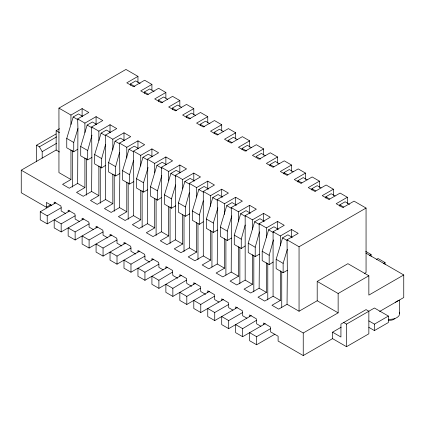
<?xml version="1.0" encoding="UTF-8"?>
<svg xmlns="http://www.w3.org/2000/svg" width="425" height="425" viewBox="0 0 425 425"><rect width="100%" height="100%" fill="white"/><g stroke="black" fill="none" stroke-linecap="round" stroke-linejoin="round"><path stroke-width="0.64" d="M84.904 158.02L84.904 187.595L76.532 192.429L83.231 196.302L91.609 191.462L91.885 157.452L91.609 126.985L102.776 120.541L96.077 116.668L84.904 123.117L77.647 118.926L88.814 112.482L82.115 108.609L70.948 115.058L58.942 108.125L58.942 172.603L70.948 179.536L70.948 149.961M112.827 174.144L112.827 203.713L104.449 208.553L111.153 212.42L119.526 207.586L119.808 173.57L119.526 143.108L130.693 136.659L123.994 132.791L112.827 139.235L105.57 135.044L105.57 199.527L97.192 204.361L90.493 200.494L98.866 195.654L98.866 166.085M126.788 182.203L126.788 211.778L118.41 216.612L125.109 220.479L133.487 215.645L133.769 181.629L133.487 151.167L144.654 144.718L137.955 140.85L126.788 147.294L119.526 143.108M140.744 190.262L140.744 219.837L132.372 224.671L139.071 228.538L147.448 223.704L147.725 168.778L147.448 159.226L158.615 152.777L151.916 148.909L140.744 155.359L133.487 151.167M168.667 206.38L168.667 235.955L160.289 240.789L166.993 244.657L175.366 239.822L175.647 205.812L175.366 175.344L186.532 168.895L179.833 165.028L168.667 171.477L161.404 167.285L161.404 231.763L153.032 236.597L146.333 232.73L154.705 227.896L154.705 198.321M182.628 214.439L182.628 244.014L174.25 248.848L180.949 252.716L189.327 247.881L189.608 213.871L189.327 183.403L200.494 176.954L193.795 173.087L182.628 179.536L175.366 175.344M210.545 230.557L210.545 260.132L202.167 264.966L208.872 268.839L217.244 263.999L217.526 229.989L217.244 199.522L228.416 193.077L221.712 189.205L210.545 195.654L203.288 191.462L203.288 255.94L194.91 260.78L188.211 256.907L196.584 252.073L196.584 222.498M224.506 238.622L224.506 268.191L216.128 273.031L222.833 276.898L231.205 272.064L231.487 217.138L231.205 207.581L242.372 201.137L235.673 197.269L224.506 203.713L217.244 199.522M252.423 254.74L252.423 284.314L244.051 289.149L250.75 293.016L259.128 288.182L259.404 254.166L259.128 223.704L270.295 217.255L263.596 213.387L252.423 219.831L245.167 215.645L245.167 280.123L236.789 284.957L230.09 281.09L238.468 276.25L238.468 246.681M280.346 270.858L280.346 300.433L271.968 305.267L278.667 309.134L287.045 304.3L287.327 270.289L287.045 239.822L298.212 233.373L291.513 229.505L280.346 235.955L273.084 231.763L273.084 296.241L264.711 301.075L258.007 297.208L266.385 292.373L266.385 262.799M70.948 179.536L62.571 184.37L69.27 188.243L77.647 183.403L77.929 128.477L77.647 118.926M148.054 167.508L143.538 182.761L143.538 192.111L147.725 189.693M217.85 207.804L213.339 223.056L213.339 232.406L217.526 229.989M231.811 215.868L227.295 231.115L227.295 240.465L231.487 238.048M91.885 157.452L87.699 159.869L87.699 150.519L91.981 135.134M110.314 132.308L106.404 130.05L101.102 133.11L94.679 154.551L94.679 163.901L101.66 167.928L101.66 158.578L105.57 144.436M119.808 173.57L115.621 175.987L115.621 166.643L119.526 152.495M133.769 181.629L129.577 184.052L129.577 174.702L133.487 160.554M166.154 164.544L162.244 162.286L156.942 165.352L150.519 186.788L150.519 196.137L157.5 200.17L157.5 190.82L161.782 175.435M189.608 213.871L185.417 216.288L185.417 206.938L189.327 192.796M208.59 189.045L204.122 186.469L198.82 189.529L192.398 210.97L192.398 220.32L199.378 224.347L199.378 214.997L203.288 200.855M250.468 213.222L246.006 210.646L240.699 213.706L234.276 235.147L234.276 244.497L241.257 248.524L241.257 239.179L245.167 225.032M259.404 254.166L255.218 256.588L255.218 247.238L259.5 231.853M278.391 229.346L273.923 226.764L268.621 229.829L262.198 251.265L262.198 260.615L269.179 264.648L269.179 255.298L273.456 239.913M77.647 149.233L73.738 151.81L66.757 147.783L66.757 138.433L73.18 116.992L78.487 113.932L82.392 116.184M73.738 151.81L73.738 142.46L77.929 128.477M87.699 159.869L80.718 155.842L80.718 146.492L87.141 125.051L92.443 121.991L96.353 124.249M115.621 175.987L108.641 171.96L108.641 162.61L115.058 141.169L120.365 138.109L124.275 140.367M129.577 184.052L122.597 180.019L122.597 170.669L129.019 149.233L134.327 146.168L138.231 148.426M143.538 192.111L136.558 188.078L136.558 178.728L142.981 157.292L148.282 154.227L152.192 156.485M175.647 205.812L171.456 208.229L164.48 204.197L164.48 194.847L170.898 173.411L176.205 170.345L180.115 172.603M171.456 208.229L171.456 198.879L175.647 184.896M185.417 216.288L178.436 212.256L178.436 202.911L184.859 181.47L190.166 178.41L194.629 180.986M213.339 232.406L206.359 228.379L206.359 219.029L212.782 197.588L218.083 194.528L222.551 197.104M227.295 240.465L220.32 236.438L220.32 227.088L226.738 205.647L232.045 202.587L236.512 205.163M255.218 256.588L248.237 252.556L248.237 243.206L254.66 221.77L259.962 218.705L264.43 221.287M287.327 270.289L283.135 272.707L276.154 268.674L276.154 259.324L282.577 237.888L287.884 234.823L292.352 237.405M283.135 272.707L283.135 263.357L287.327 249.374M101.66 167.928L105.57 165.352M157.5 200.17L161.404 197.588M199.378 224.347L203.288 221.77M241.257 248.524L245.167 245.947M269.179 264.648L273.084 262.066M158.892 280.282L151.916 276.25L151.916 284.314L158.892 288.341L158.892 280.282L172.577 272.064L172.577 270.449L165.872 266.581L165.872 268.191M172.853 288.341L165.872 284.314L165.872 292.373L172.853 296.4L172.853 288.341L186.532 280.123L186.532 278.508L179.833 274.64L179.833 276.25M186.814 296.4L179.833 292.373L179.833 300.433L186.814 304.459L186.814 296.4L200.494 288.182L200.494 286.567L193.795 282.699L193.795 284.314M200.775 304.459L193.795 300.433L193.795 308.492L200.775 312.518L200.775 304.459L214.455 296.241L214.455 294.626L207.756 290.758L207.756 292.373M242.654 328.642L235.673 324.61L235.673 332.669L242.654 336.701L242.654 328.642L256.333 320.418L256.333 318.808L249.634 314.941L249.634 316.551M58.942 108.125L125.949 69.44L137.955 76.373L137.955 82.631M137.955 76.373L126.788 82.822L133.487 86.689L144.654 80.24L151.916 84.432L151.916 90.068M130.417 85.271L130.417 83.948L135.718 80.883L140.186 83.465M50.973 204.611L46.378 207.262L21.25 192.753L21.25 170.186L56.148 150.036L56.148 130.693L59.564 128.722M36.608 161.798L36.608 145.201L56.079 133.96M36.608 145.201L39.398 146.816L56.578 136.893M151.916 84.432L140.744 90.881L147.448 94.748L158.615 88.299L165.872 92.491L165.872 98.127M144.378 93.33L144.378 92.007L149.68 88.947L154.148 91.524M42.192 158.1L42.192 151.651L56.509 143.384M91.609 126.985L98.866 131.176L110.032 124.732L116.737 128.6L105.57 135.044M165.872 92.491L154.705 98.94L161.404 102.808L172.577 96.358L179.833 100.55L179.833 106.186M158.334 101.389L158.334 100.066L163.641 97.006L167.551 99.259M179.833 100.55L168.667 106.999L175.366 110.867L186.532 104.417L193.795 108.609L193.795 114.872M172.295 109.448L172.295 108.125L177.602 105.065L181.507 107.323M193.795 108.609L182.628 115.058L189.327 118.926L200.494 112.482L207.756 116.668L207.756 122.931M186.256 117.507L186.256 116.184L191.558 113.124L195.468 115.382M69.833 210.811L47.218 223.863L40.237 219.837L40.237 211.778L55.872 202.746M207.756 116.668L196.584 123.117L203.288 126.985L214.455 120.541L221.712 124.732L221.712 130.99M200.218 125.566L200.218 124.249L205.519 121.183L209.987 123.765M40.237 211.778L47.218 215.804L61.173 207.745L60.897 205.971L54.193 202.103L54.193 203.713M147.448 159.226L154.705 163.418L165.872 156.968L172.577 160.836L161.404 167.285M221.712 124.732L210.545 131.176L217.244 135.044L228.416 128.6L235.673 132.791L235.673 139.049M214.173 133.625L214.173 132.308L219.481 129.243L223.391 131.5M83.789 218.87L61.173 231.923L54.193 227.896L54.193 219.837L61.173 223.863L75.135 215.804L74.858 214.03L68.154 210.163L68.154 211.778M235.673 132.791L224.506 139.235L231.205 143.108L242.372 136.659L249.634 140.85L249.634 147.108M228.135 141.684L228.135 140.367L233.442 137.302L237.347 139.559M97.75 226.929L75.135 239.982L68.154 235.955L68.154 227.896L75.135 231.923L89.096 223.863L88.814 222.089L82.115 218.222L82.115 219.837M249.634 140.85L238.468 147.294L245.167 151.167L256.333 144.718L263.596 148.909L263.596 155.167M242.096 149.743L242.096 148.426L247.398 145.361L251.308 147.618M111.711 234.988L89.096 248.046L82.115 244.014L82.115 235.955L89.096 239.982L103.057 231.923L102.776 230.153L96.077 226.281L96.077 227.896M189.327 183.403L196.584 187.595L207.756 181.146L214.455 185.018L203.288 191.462M263.596 148.909L252.423 155.359L259.128 159.226L270.295 152.777L277.552 156.968L277.552 163.232M125.667 243.047L103.057 256.105L96.077 252.073L96.077 244.014L103.057 248.046L117.013 239.982L116.737 238.212L110.032 234.34L110.032 235.955M277.552 156.968L266.385 163.418L273.084 167.285L284.256 160.836L291.513 165.028L291.513 171.291M270.013 165.867L270.013 164.544L275.32 161.484L279.23 163.737M139.628 251.106L117.013 264.164L110.032 260.132L110.032 252.073L117.013 256.105L130.974 248.046L130.693 246.272L123.994 242.404L123.994 244.014M291.513 165.028L280.346 171.477L287.045 175.344L298.212 168.895L305.474 173.087L305.474 179.35M283.974 173.926L283.974 172.603L289.282 169.543L293.186 171.796M153.59 259.165L130.974 272.223L123.994 268.191L123.994 260.132L130.974 264.164L144.936 256.105L144.654 254.331L137.955 250.463L137.955 252.073M231.205 207.581L238.468 211.772L249.634 205.328L256.333 209.196L245.167 215.645M305.474 173.087L294.307 179.536L301.006 183.403L312.173 176.954L319.43 181.146L319.43 187.409M297.936 181.985L297.936 180.662L303.237 177.602L307.147 179.86M167.551 267.224L144.936 280.282L137.955 276.25L137.955 268.191L144.936 272.223L158.892 264.164L158.615 262.39L151.916 258.522L151.916 260.132M319.43 181.146L308.263 187.595L314.967 191.462L326.134 185.018L333.391 189.205L333.391 195.468M311.892 190.044L311.892 188.721L317.199 185.661L321.109 187.919M158.892 288.341L181.507 275.283M259.128 223.704L266.385 227.896L277.552 221.446L284.256 225.314L273.084 231.763M333.391 189.205L322.224 195.654L328.923 199.522L340.096 193.077L347.353 197.269L347.353 203.527M325.853 198.103L325.853 196.786L331.16 193.72L335.07 195.978M172.853 296.4L195.468 283.342M347.353 197.269L336.186 203.713L342.885 207.581L354.052 201.137L366.058 208.064L366.058 272.547L364.358 273.525M339.814 206.162L339.814 204.845L345.121 201.779L349.584 204.361M186.814 304.459L209.429 291.407M287.045 239.822L299.051 246.755L366.058 208.064M200.775 312.518L223.391 299.466M237.347 307.525L214.731 320.583L207.756 316.551L207.756 308.492L214.731 312.518L228.692 304.459L228.416 302.69L221.712 298.817L221.712 300.433M251.308 315.584L228.692 328.642L221.712 324.61L221.712 316.551L228.692 320.583L242.654 312.518L242.372 310.749L235.673 306.877L235.673 308.492M368.852 275.767L338.141 293.5L338.141 312.842L317.199 300.751L317.199 281.408L347.91 263.681L368.852 275.767L368.852 295.109L403.75 274.964L403.75 297.532L379.61 311.467M369.41 255.457L371.083 254.49L371.083 256.349M242.654 336.701L265.269 323.643M376.391 259.489L378.064 258.522L385.045 262.549L385.045 264.408M287.045 304.3L299.051 311.233L317.199 300.751M274.89 334.209L256.615 344.76L249.634 340.728L249.634 332.669L256.615 336.701L270.571 328.642L270.295 326.868L263.596 323L263.596 324.61M383.371 263.516L385.045 262.549M21.25 170.186L303.237 332.993L338.141 312.842M270.571 328.642L270.571 331.867L278.109 336.217L278.109 341.052L303.237 355.56L332.557 338.635L332.557 332.185L341.158 327.218M343.724 322.517L346.513 324.126L374.436 308.008L388.392 316.067L388.392 322.517L374.436 330.576L368.852 327.351M368.852 320.902L374.436 324.126L388.392 316.067M332.557 338.635L346.513 346.694L368.852 333.8L368.852 311.233L366.058 309.618L340.93 324.126L340.93 337.02L332.557 332.185M265.269 155.678L261.359 153.42L256.057 156.485L260.52 159.062M130.417 83.948L134.884 86.525M144.378 92.007L148.282 94.265M158.334 100.066L162.802 102.648M172.295 108.125L176.763 110.707M186.256 116.184L190.724 118.766M200.218 124.249L204.68 126.825M214.173 132.308L218.083 134.56M228.135 140.367L232.045 142.625M242.096 148.426L246.564 151.002M270.013 164.544L273.923 166.802M283.974 172.603L287.884 174.861M297.936 180.662L301.846 182.92M311.892 188.721L315.802 190.979M325.853 196.786L329.763 199.038M339.814 204.845L343.724 207.097M365.712 251.393L371.083 254.49M365.845 253.077L403.75 274.964M73.18 116.992L78.205 119.892M87.141 125.051L92.167 127.952M101.102 133.11L105.57 135.692M115.058 141.169L119.526 143.751M129.019 149.233L133.487 151.81M142.981 157.292L147.448 159.869M156.942 165.352L161.968 168.252M170.898 173.411L175.923 176.311M184.859 181.47L189.327 184.046M198.82 189.529L203.288 192.111M212.782 197.588L217.244 200.17M226.738 205.647L231.205 208.229M240.699 213.706L245.167 216.288M254.66 221.77L259.686 224.671M268.621 229.829L273.642 232.73M282.577 237.888L287.045 240.465M56.148 130.693L59.548 132.653M317.199 281.408L338.141 293.5M66.757 138.433L73.738 142.46M80.718 146.492L87.699 150.519M94.679 154.551L101.66 158.578M108.641 162.61L115.621 166.643M122.597 170.669L129.577 174.702M136.558 178.728L143.538 182.761M150.519 186.788L157.5 190.82M164.48 194.847L171.456 198.879M178.436 202.911L185.417 206.938M192.398 210.97L199.378 214.997M206.359 219.029L213.339 223.056M220.32 227.088L227.295 231.115M234.276 235.147L241.257 239.179M248.237 243.206L255.218 247.238M262.198 251.265L269.179 255.298M276.154 259.324L283.135 263.357M56.148 150.036L59.548 151.996M77.647 183.403L84.904 187.595M91.609 191.462L98.866 195.654M105.57 199.527L112.827 203.713M119.526 207.586L126.788 211.778M133.487 215.645L140.744 219.837M147.448 223.704L154.705 227.896M161.404 231.763L168.667 235.955M175.366 239.822L182.628 244.014M189.327 247.881L196.584 252.073M203.288 255.94L210.545 260.132M217.244 263.999L224.506 268.191M231.205 272.064L238.468 276.25M245.167 280.123L252.423 284.314M259.128 288.182L266.385 292.373M273.084 296.241L280.346 300.433M51.404 205.328L46.378 202.428L46.378 207.262M65.471 213.451L61.173 210.97L61.173 207.745M79.433 221.51L75.135 219.029L75.135 215.804M93.388 229.569L89.096 227.088L89.096 223.863M107.886 237.936L103.057 235.147L103.057 231.923M121.848 245.995L117.013 243.206L117.013 239.982M135.809 254.06L130.974 251.265L130.974 248.046M149.765 262.119L144.936 259.33L144.936 256.105M163.189 269.864L158.892 267.389L158.892 264.164M177.687 278.237L172.853 275.448L172.577 272.064M191.648 286.296L186.814 283.507L186.532 280.123M205.604 294.355L200.775 291.566L200.494 288.182M219.029 302.106L214.731 299.625L214.455 296.241M232.99 310.165L228.692 307.684L228.692 304.459M246.946 318.224L242.654 315.743L242.654 312.518M260.908 326.283L256.615 323.802L256.333 320.418M39.398 146.816L42.192 151.651M399.659 300.108L399.659 313.65M374.436 324.126L374.436 330.576M346.513 324.126L346.513 346.694M303.237 332.993L303.237 355.56M299.051 246.755L299.051 311.233M291.513 229.505L291.513 237.463M281.743 271.995L281.743 307.333M280.346 235.955L280.346 245.342M277.552 221.446L277.552 229.404M267.782 263.282L267.782 299.928M266.385 227.896L266.385 237.283M263.596 213.387L263.596 221.34M256.615 336.701L256.615 344.76M253.821 255.223L253.821 291.869M252.423 219.831L252.423 229.224M249.634 205.328L249.634 213.281M239.859 247.164L239.859 283.81M238.468 211.772L238.468 221.165M235.673 197.269L235.673 205.222M228.692 320.583L228.692 328.642M225.903 239.758L225.903 275.097M224.506 203.713L224.506 214.413M221.712 189.205L221.712 197.163M214.731 312.518L214.731 320.583M211.942 231.699L211.942 267.033M210.545 195.654L210.545 206.353M207.756 181.146L207.756 189.104M197.981 223.64L197.981 259.632M196.584 187.595L196.584 196.988M193.795 173.087L193.795 181.045M184.02 215.576L184.02 251.568M182.628 179.536L182.628 188.928M179.833 165.028L179.833 172.986M170.064 206.863L170.064 243.509M168.667 171.477L168.667 180.869M165.872 156.968L165.872 164.927M156.102 198.804L156.102 235.45M154.705 163.418L154.705 172.805M151.916 148.909L151.916 156.867M144.936 272.223L144.936 280.282M142.141 190.745L142.141 227.391M140.744 155.359L140.744 166.053M137.955 140.85L137.955 148.803M130.974 264.164L130.974 272.223M128.18 182.686L128.18 219.332M126.788 147.294L126.788 157.994M123.994 132.791L123.994 140.744M117.013 256.105L117.013 264.164M114.224 174.627L114.224 211.273M112.827 139.235L112.827 149.935M110.032 124.732L110.032 132.685M103.057 248.046L103.057 256.105M100.263 166.568L100.263 203.214M98.866 131.176L98.866 140.569M96.077 116.668L96.077 124.626M89.096 239.982L89.096 248.046M86.302 158.504L86.302 195.155M84.904 123.117L84.904 132.51M82.115 108.609L82.115 116.567M75.135 231.923L75.135 239.982M72.346 150.445L72.346 187.096M70.948 115.058L70.948 124.451M61.173 223.863L61.173 231.923M47.218 215.804L47.218 223.863M398.337 300.379A9.871 5.7 0 0 1 395.271 302.271M394.921 318.585A5.923 3.421 0 0 1 388.259 320.174M399.325 312.173A9.871 5.7 0 0 1 388.503 319.297"/></g></svg>
